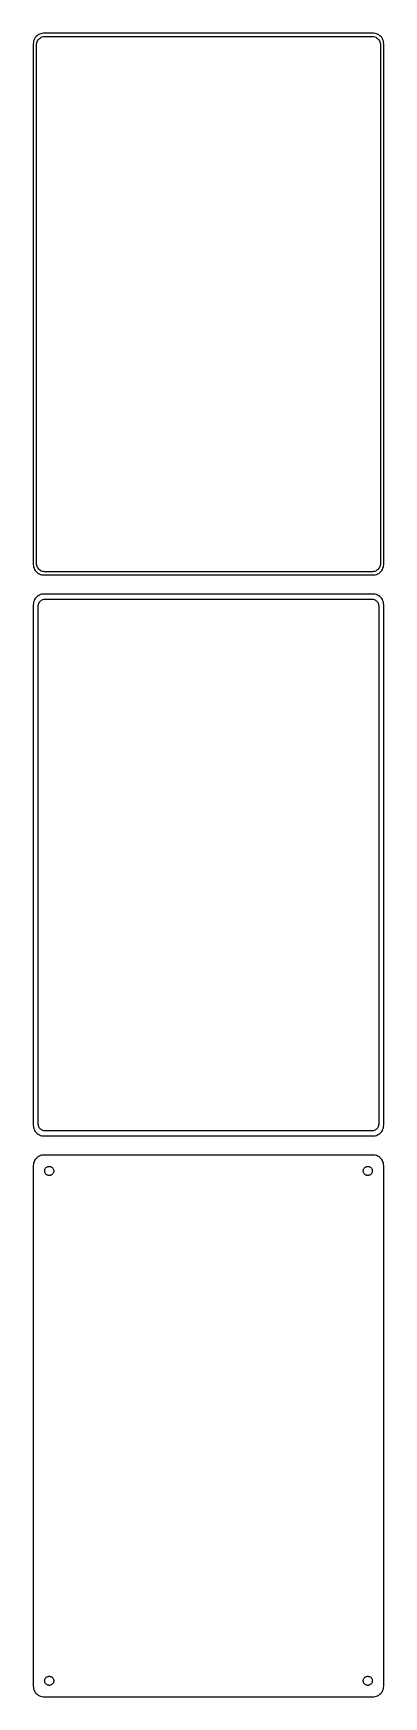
# Model space of a CAD drawing. Header units: metres. Extents: x -82 to 82, y 665 to 1447.
import ezdxf

# ---------------------------------------------------------------- set-up
doc = ezdxf.new("R2010")
doc.units = ezdxf.units.M

msp = doc.modelspace()

# ---------------------------------------------------------------- linework, layer by layer
for p, q in [((-82.4606, 1443.13), (-82.5, 1442.5)), ((-82.5, 1442.5), (-82.5, 1197.5)), ((-82.3429, 1443.74), (-82.4606, 1443.13)), ((-82.1489, 1444.34), (-82.3429, 1443.74)), ((-81.8815, 1444.91), (-82.1489, 1444.34)), ((-81.5451, 1445.44), (-81.8815, 1444.91)), ((-81.1448, 1445.92), (-81.5451, 1445.44)), ((-80.6871, 1446.35), (-81.1448, 1445.92)), ((-81, 1442), (-80.9685, 1442.5)), ((-81, 1198), (-81, 1442)), ((-80.9685, 1442.5), (-80.8743, 1442.99)), ((-80.8743, 1442.99), (-80.7191, 1443.47)), ((-80.7191, 1443.47), (-80.5052, 1443.93)), ((-80.1791, 1446.72), (-80.6871, 1446.35)), ((-80.5052, 1443.93), (-80.2361, 1444.35)), ((-80.2361, 1444.35), (-79.9159, 1444.74)), ((-79.6289, 1447.02), (-80.1791, 1446.72)), ((-79.9159, 1444.74), (-79.5497, 1445.08)), ((-79.0451, 1447.26), (-79.6289, 1447.02)), ((-79.5497, 1445.08), (-79.1433, 1445.38)), ((-79.1433, 1445.38), (-78.7031, 1445.62)), ((-78.4369, 1447.41), (-79.0451, 1447.26)), ((-78.7031, 1445.62), (-78.2361, 1445.8)), ((-77.8139, 1447.49), (-78.4369, 1447.41)), ((-78.2361, 1445.8), (-77.7495, 1445.93)), ((77.8139, 1447.49), (-77.8139, 1447.49)), ((-77.7495, 1445.93), (-77.2512, 1445.99)), ((-77.2512, 1445.99), (77.2512, 1445.99)), ((77.2512, 1445.99), (77.7495, 1445.93)), ((77.7495, 1445.93), (78.2361, 1445.8)), ((78.4369, 1447.41), (77.8139, 1447.49)), ((78.2361, 1445.8), (78.7031, 1445.62)), ((79.0451, 1447.26), (78.4369, 1447.41)), ((78.7031, 1445.62), (79.1433, 1445.38)), ((79.6289, 1447.02), (79.0451, 1447.26)), ((79.1433, 1445.38), (79.5497, 1445.08)), ((79.5497, 1445.08), (79.9159, 1444.74)), ((80.1791, 1446.72), (79.6289, 1447.02)), ((79.9159, 1444.74), (80.2361, 1444.35)), ((80.6871, 1446.35), (80.1791, 1446.72)), ((80.2361, 1444.35), (80.5052, 1443.93)), ((80.5052, 1443.93), (80.7191, 1443.47)), ((81.1448, 1445.92), (80.6871, 1446.35)), ((80.7191, 1443.47), (80.8743, 1442.99)), ((80.8743, 1442.99), (80.9685, 1442.5)), ((80.9685, 1442.5), (81, 1442)), ((81, 1442), (81, 1198)), ((81.5451, 1445.44), (81.1448, 1445.92)), ((81.8815, 1444.91), (81.5451, 1445.44)), ((82.1489, 1444.34), (81.8815, 1444.91)), ((82.3429, 1443.74), (82.1489, 1444.34)), ((82.4606, 1443.13), (82.3429, 1443.74)), ((82.5, 1442.5), (82.4606, 1443.13)), ((82.5, 1197.5), (82.5, 1442.5)), ((-80.9685, 1197.5), (-81, 1198)), ((81, 1198), (80.9685, 1197.5)), ((-82.5, 1197.5), (-82.4606, 1196.87)), ((-82.4606, 1196.87), (-82.3429, 1196.26)), ((-82.3429, 1196.26), (-82.1489, 1195.66)), ((-82.1489, 1195.66), (-81.8815, 1195.09)), ((-81.8815, 1195.09), (-81.5451, 1194.56)), ((-81.5451, 1194.56), (-81.1448, 1194.08)), ((-81.1448, 1194.08), (-80.6871, 1193.65)), ((-80.8743, 1197.01), (-80.9685, 1197.5)), ((-80.7191, 1196.53), (-80.8743, 1197.01)), ((-80.5052, 1196.07), (-80.7191, 1196.53)), ((-80.6871, 1193.65), (-80.1791, 1193.28)), ((-80.2361, 1195.65), (-80.5052, 1196.07)), ((-79.9159, 1195.26), (-80.2361, 1195.65)), ((-80.1791, 1193.28), (-79.6289, 1192.98)), ((-79.5497, 1194.92), (-79.9159, 1195.26)), ((-79.6289, 1192.98), (-79.0451, 1192.74)), ((-79.1433, 1194.62), (-79.5497, 1194.92)), ((-78.7031, 1194.38), (-79.1433, 1194.62)), ((-79.0451, 1192.74), (-78.4369, 1192.59)), ((-78.2361, 1194.2), (-78.7031, 1194.38)), ((-78.4369, 1192.59), (-77.8139, 1192.51)), ((-77.7495, 1194.07), (-78.2361, 1194.2)), ((-77.8139, 1192.51), (77.8139, 1192.51)), ((-77.2512, 1194.01), (-77.7495, 1194.07)), ((77.2512, 1194.01), (-77.2512, 1194.01)), ((77.7495, 1194.07), (77.2512, 1194.01)), ((78.2361, 1194.2), (77.7495, 1194.07)), ((77.8139, 1192.51), (78.4369, 1192.59)), ((78.7031, 1194.38), (78.2361, 1194.2)), ((78.4369, 1192.59), (79.0451, 1192.74)), ((79.1433, 1194.62), (78.7031, 1194.38)), ((79.0451, 1192.74), (79.6289, 1192.98)), ((79.5497, 1194.92), (79.1433, 1194.62)), ((79.9159, 1195.26), (79.5497, 1194.92)), ((79.6289, 1192.98), (80.1791, 1193.28)), ((80.2361, 1195.65), (79.9159, 1195.26)), ((80.1791, 1193.28), (80.6871, 1193.65)), ((80.5052, 1196.07), (80.2361, 1195.65)), ((80.7191, 1196.53), (80.5052, 1196.07)), ((80.6871, 1193.65), (81.1448, 1194.08)), ((80.8743, 1197.01), (80.7191, 1196.53)), ((80.9685, 1197.5), (80.8743, 1197.01)), ((81.1448, 1194.08), (81.5451, 1194.56)), ((81.5451, 1194.56), (81.8815, 1195.09)), ((81.8815, 1195.09), (82.1489, 1195.66)), ((82.1489, 1195.66), (82.3429, 1196.26)), ((82.3429, 1196.26), (82.4606, 1196.87)), ((82.4606, 1196.87), (82.5, 1197.5)), ((-80.6871, 1182.35), (-81.1448, 1181.92)), ((-80.1791, 1182.72), (-80.6871, 1182.35)), ((-79.6289, 1183.02), (-80.1791, 1182.72)), ((-79.0451, 1183.26), (-79.6289, 1183.02)), ((-78.4369, 1183.41), (-79.0451, 1183.26)), ((-77.8139, 1183.49), (-78.4369, 1183.41)), ((77.8139, 1183.49), (-77.8139, 1183.49)), ((78.4369, 1183.41), (77.8139, 1183.49)), ((79.0451, 1183.26), (78.4369, 1183.41)), ((79.6289, 1183.02), (79.0451, 1183.26)), ((80.1791, 1182.72), (79.6289, 1183.02)), ((80.6871, 1182.35), (80.1791, 1182.72)), ((81.1448, 1181.92), (80.6871, 1182.35)), ((-82.4606, 1179.13), (-82.5, 1178.5)), ((-82.5, 1178.5), (-82.5, 933.5)), ((-82.3429, 1179.74), (-82.4606, 1179.13)), ((-82.1489, 1180.34), (-82.3429, 1179.74)), ((-81.8815, 1180.91), (-82.1489, 1180.34)), ((-81.5451, 1181.44), (-81.8815, 1180.91)), ((-81.1448, 1181.92), (-81.5451, 1181.44)), ((-80.1129, 1178), (-80.0884, 1178.39)), ((-80.1129, 934), (-80.1129, 1178)), ((-80.0884, 1178.39), (-80.0151, 1178.77)), ((-80.0151, 1178.77), (-79.8943, 1179.15)), ((-79.8943, 1179.15), (-79.7279, 1179.5)), ((-79.7279, 1179.5), (-79.5184, 1179.83)), ((-79.5184, 1179.83), (-79.2692, 1180.13)), ((-79.2692, 1180.13), (-78.9843, 1180.4)), ((-78.9843, 1180.4), (-78.668, 1180.63)), ((-78.668, 1180.63), (-78.3254, 1180.82)), ((-78.3254, 1180.82), (-77.9619, 1180.96)), ((-77.9619, 1180.96), (-77.5833, 1181.06)), ((-77.5833, 1181.06), (-77.1955, 1181.11)), ((-77.1955, 1181.11), (77.1955, 1181.11)), ((77.1955, 1181.11), (77.5833, 1181.06)), ((77.5833, 1181.06), (77.9619, 1180.96)), ((77.9619, 1180.96), (78.3254, 1180.82)), ((78.3254, 1180.82), (78.668, 1180.63)), ((78.668, 1180.63), (78.9843, 1180.4)), ((78.9843, 1180.4), (79.2692, 1180.13)), ((79.2692, 1180.13), (79.5184, 1179.83)), ((79.5184, 1179.83), (79.7279, 1179.5)), ((79.7279, 1179.5), (79.8943, 1179.15)), ((79.8943, 1179.15), (80.0151, 1178.77)), ((80.0151, 1178.77), (80.0884, 1178.39)), ((80.0884, 1178.39), (80.1129, 1178)), ((80.1129, 1178), (80.1129, 934)), ((81.5451, 1181.44), (81.1448, 1181.92)), ((81.8815, 1180.91), (81.5451, 1181.44)), ((82.1489, 1180.34), (81.8815, 1180.91)), ((82.3429, 1179.74), (82.1489, 1180.34)), ((82.4606, 1179.13), (82.3429, 1179.74)), ((82.5, 1178.5), (82.4606, 1179.13)), ((82.5, 933.5), (82.5, 1178.5)), ((-82.5, 933.5), (-82.4606, 932.873)), ((-82.4606, 932.873), (-82.3429, 932.257)), ((-82.3429, 932.257), (-82.1489, 931.659)), ((-80.0884, 933.61), (-80.1129, 934)), ((-80.0151, 933.226), (-80.0884, 933.61)), ((-79.8943, 932.854), (-80.0151, 933.226)), ((-79.7279, 932.5), (-79.8943, 932.854)), ((-79.5184, 932.17), (-79.7279, 932.5)), ((-79.2692, 931.869), (-79.5184, 932.17)), ((-78.9843, 931.601), (-79.2692, 931.869)), ((79.2692, 931.869), (78.9843, 931.601)), ((79.5184, 932.17), (79.2692, 931.869)), ((79.7279, 932.5), (79.5184, 932.17)), ((79.8943, 932.854), (79.7279, 932.5)), ((80.0151, 933.226), (79.8943, 932.854)), ((80.0884, 933.61), (80.0151, 933.226)), ((80.1129, 934), (80.0884, 933.61)), ((82.1489, 931.659), (82.3429, 932.257)), ((82.3429, 932.257), (82.4606, 932.873)), ((82.4606, 932.873), (82.5, 933.5)), ((-82.1489, 931.659), (-81.8815, 931.091)), ((-81.8815, 931.091), (-81.5451, 930.561)), ((-81.5451, 930.561), (-81.1448, 930.077)), ((-81.1448, 930.077), (-80.6871, 929.647)), ((-80.6871, 929.647), (-80.1791, 929.278)), ((-80.1791, 929.278), (-79.6289, 928.976)), ((-79.6289, 928.976), (-79.0451, 928.745)), ((-79.0451, 928.745), (-78.4369, 928.589)), ((-78.668, 931.372), (-78.9843, 931.601)), ((-78.3254, 931.183), (-78.668, 931.372)), ((-78.4369, 928.589), (-77.8139, 928.51)), ((-77.9619, 931.039), (-78.3254, 931.183)), ((-77.5833, 930.942), (-77.9619, 931.039)), ((-77.8139, 928.51), (77.8139, 928.51)), ((-77.1955, 930.893), (-77.5833, 930.942)), ((77.1955, 930.893), (-77.1955, 930.893)), ((77.5833, 930.942), (77.1955, 930.893)), ((77.9619, 931.039), (77.5833, 930.942)), ((77.8139, 928.51), (78.4369, 928.589)), ((78.3254, 931.183), (77.9619, 931.039)), ((78.668, 931.372), (78.3254, 931.183)), ((78.4369, 928.589), (79.0451, 928.745)), ((78.9843, 931.601), (78.668, 931.372)), ((79.0451, 928.745), (79.6289, 928.976)), ((79.6289, 928.976), (80.1791, 929.278)), ((80.1791, 929.278), (80.6871, 929.647)), ((80.6871, 929.647), (81.1448, 930.077)), ((81.1448, 930.077), (81.5451, 930.561)), ((81.5451, 930.561), (81.8815, 931.091)), ((81.8815, 931.091), (82.1489, 931.659)), ((-82.1489, 916.341), (-82.3429, 915.743)), ((-81.8815, 916.909), (-82.1489, 916.341)), ((-81.5451, 917.439), (-81.8815, 916.909)), ((-81.1448, 917.923), (-81.5451, 917.439)), ((-80.6871, 918.353), (-81.1448, 917.923)), ((-80.1791, 918.722), (-80.6871, 918.353)), ((-79.6289, 919.024), (-80.1791, 918.722)), ((-79.0451, 919.255), (-79.6289, 919.024)), ((-78.4369, 919.411), (-79.0451, 919.255)), ((-77.8139, 919.49), (-78.4369, 919.411)), ((77.8139, 919.49), (-77.8139, 919.49)), ((78.4369, 919.411), (77.8139, 919.49)), ((79.0451, 919.255), (78.4369, 919.411)), ((79.6289, 919.024), (79.0451, 919.255)), ((80.1791, 918.722), (79.6289, 919.024)), ((80.6871, 918.353), (80.1791, 918.722)), ((81.1448, 917.923), (80.6871, 918.353)), ((81.5451, 917.439), (81.1448, 917.923)), ((81.8815, 916.909), (81.5451, 917.439)), ((82.1489, 916.341), (81.8815, 916.909)), ((82.3429, 915.743), (82.1489, 916.341)), ((-82.4606, 915.127), (-82.5, 914.5)), ((-82.5, 914.5), (-82.5, 669.5)), ((-82.3429, 915.743), (-82.4606, 915.127)), ((-77.1353, 912), (-77.1185, 912.268)), ((-77.1185, 911.732), (-77.1353, 912)), ((-77.1185, 912.268), (-77.0682, 912.531)), ((-77.0682, 911.469), (-77.1185, 911.732)), ((-77.0682, 912.531), (-76.9853, 912.786)), ((-76.9853, 911.214), (-77.0682, 911.469)), ((-76.9853, 912.786), (-76.8712, 913.029)), ((-76.8712, 910.971), (-76.9853, 911.214)), ((-76.8712, 913.029), (-76.7275, 913.255)), ((-76.7275, 910.745), (-76.8712, 910.971)), ((-76.7275, 913.255), (-76.5566, 913.462)), ((-76.5566, 910.538), (-76.7275, 910.745)), ((-76.5566, 913.462), (-76.3611, 913.645)), ((-76.3611, 910.355), (-76.5566, 910.538)), ((-76.3611, 913.645), (-76.1441, 913.803)), ((-76.1441, 910.197), (-76.3611, 910.355)), ((-76.1441, 913.803), (-75.9092, 913.932)), ((-75.9092, 910.068), (-76.1441, 910.197)), ((-75.9092, 913.932), (-75.6598, 914.031)), ((-75.6598, 909.969), (-75.9092, 910.068)), ((-75.6598, 914.031), (-75.4001, 914.097)), ((-75.4001, 909.903), (-75.6598, 909.969)), ((-75.4001, 914.097), (-75.1341, 914.131)), ((-75.1341, 909.869), (-75.4001, 909.903)), ((-75.1341, 914.131), (-74.8659, 914.131)), ((-74.8659, 909.869), (-75.1341, 909.869)), ((-74.8659, 914.131), (-74.5999, 914.097)), ((-74.5999, 909.903), (-74.8659, 909.869)), ((-74.5999, 914.097), (-74.3401, 914.031)), ((-74.3401, 909.969), (-74.5999, 909.903)), ((-74.3401, 914.031), (-74.0908, 913.932)), ((-74.0908, 910.068), (-74.3401, 909.969)), ((-74.0908, 913.932), (-73.8559, 913.803)), ((-73.8559, 910.197), (-74.0908, 910.068)), ((-73.8559, 913.803), (-73.6389, 913.645)), ((-73.6389, 910.355), (-73.8559, 910.197)), ((-73.6389, 913.645), (-73.4434, 913.462)), ((-73.4434, 910.538), (-73.6389, 910.355)), ((-73.4434, 913.462), (-73.2725, 913.255)), ((-73.2725, 910.745), (-73.4434, 910.538)), ((-73.2725, 913.255), (-73.1288, 913.029)), ((-73.1288, 910.971), (-73.2725, 910.745)), ((-73.1288, 913.029), (-73.0146, 912.786)), ((-73.0146, 911.214), (-73.1288, 910.971)), ((-73.0146, 912.786), (-72.9318, 912.531)), ((-72.9318, 911.469), (-73.0146, 911.214)), ((-72.9318, 912.531), (-72.8815, 912.268)), ((-72.8815, 911.732), (-72.9318, 911.469)), ((-72.8815, 912.268), (-72.8647, 912)), ((-72.8647, 912), (-72.8815, 911.732)), ((72.8647, 912), (72.8815, 912.268)), ((72.8815, 911.732), (72.8647, 912)), ((72.8815, 912.268), (72.9318, 912.531)), ((72.9318, 911.469), (72.8815, 911.732)), ((72.9318, 912.531), (73.0146, 912.786)), ((73.0146, 911.214), (72.9318, 911.469)), ((73.0146, 912.786), (73.1288, 913.029)), ((73.1288, 910.971), (73.0146, 911.214)), ((73.1288, 913.029), (73.2725, 913.255)), ((73.2725, 910.745), (73.1288, 910.971)), ((73.2725, 913.255), (73.4434, 913.462)), ((73.4434, 910.538), (73.2725, 910.745)), ((73.4434, 913.462), (73.6389, 913.645)), ((73.6389, 910.355), (73.4434, 910.538)), ((73.6389, 913.645), (73.8559, 913.803)), ((73.8559, 910.197), (73.6389, 910.355)), ((73.8559, 913.803), (74.0908, 913.932)), ((74.0908, 910.068), (73.8559, 910.197)), ((74.0908, 913.932), (74.3401, 914.031)), ((74.3401, 909.969), (74.0908, 910.068)), ((74.3401, 914.031), (74.5999, 914.097)), ((74.5999, 909.903), (74.3401, 909.969)), ((74.5999, 914.097), (74.8659, 914.131)), ((74.8659, 909.869), (74.5999, 909.903)), ((74.8659, 914.131), (75.1341, 914.131)), ((75.1341, 909.869), (74.8659, 909.869)), ((75.1341, 914.131), (75.4001, 914.097)), ((75.4001, 909.903), (75.1341, 909.869)), ((75.4001, 914.097), (75.6598, 914.031)), ((75.6598, 909.969), (75.4001, 909.903)), ((75.6598, 914.031), (75.9092, 913.932)), ((75.9092, 910.068), (75.6598, 909.969)), ((75.9092, 913.932), (76.1441, 913.803)), ((76.1441, 910.197), (75.9092, 910.068)), ((76.1441, 913.803), (76.3611, 913.645)), ((76.3611, 910.355), (76.1441, 910.197)), ((76.3611, 913.645), (76.5566, 913.462)), ((76.5566, 910.538), (76.3611, 910.355)), ((76.5566, 913.462), (76.7275, 913.255)), ((76.7275, 910.745), (76.5566, 910.538)), ((76.7275, 913.255), (76.8712, 913.029)), ((76.8712, 910.971), (76.7275, 910.745)), ((76.8712, 913.029), (76.9853, 912.786)), ((76.9853, 911.214), (76.8712, 910.971)), ((76.9853, 912.786), (77.0682, 912.531)), ((77.0682, 911.469), (76.9853, 911.214)), ((77.0682, 912.531), (77.1185, 912.268)), ((77.1185, 911.732), (77.0682, 911.469)), ((77.1185, 912.268), (77.1353, 912)), ((77.1353, 912), (77.1185, 911.732)), ((82.4606, 915.127), (82.3429, 915.743)), ((82.5, 914.5), (82.4606, 915.127)), ((82.5, 669.5), (82.5, 914.5)), ((-76.7275, 673.255), (-76.5566, 673.462)), ((-76.5566, 673.462), (-76.3611, 673.645)), ((-76.3611, 673.645), (-76.1441, 673.803)), ((-76.1441, 673.803), (-75.9092, 673.932)), ((-75.9092, 673.932), (-75.6598, 674.031)), ((-75.6598, 674.031), (-75.4001, 674.097)), ((-75.4001, 674.097), (-75.1341, 674.131)), ((-75.1341, 674.131), (-74.8659, 674.131)), ((-74.8659, 674.131), (-74.5999, 674.097)), ((-74.5999, 674.097), (-74.3401, 674.031)), ((-74.3401, 674.031), (-74.0908, 673.932)), ((-74.0908, 673.932), (-73.8559, 673.803)), ((-73.8559, 673.803), (-73.6389, 673.645)), ((-73.6389, 673.645), (-73.4434, 673.462)), ((-73.4434, 673.462), (-73.2725, 673.255)), ((73.2725, 673.255), (73.4434, 673.462)), ((73.4434, 673.462), (73.6389, 673.645)), ((73.6389, 673.645), (73.8559, 673.803)), ((73.8559, 673.803), (74.0908, 673.932)), ((74.0908, 673.932), (74.3401, 674.031)), ((74.3401, 674.031), (74.5999, 674.097)), ((74.5999, 674.097), (74.8659, 674.131)), ((74.8659, 674.131), (75.1341, 674.131)), ((75.1341, 674.131), (75.4001, 674.097)), ((75.4001, 674.097), (75.6598, 674.031)), ((75.6598, 674.031), (75.9092, 673.932)), ((75.9092, 673.932), (76.1441, 673.803)), ((76.1441, 673.803), (76.3611, 673.645)), ((76.3611, 673.645), (76.5566, 673.462)), ((76.5566, 673.462), (76.7275, 673.255)), ((-82.5, 669.5), (-82.4606, 668.873)), ((-82.4606, 668.873), (-82.3429, 668.257)), ((-82.3429, 668.257), (-82.1489, 667.659)), ((-82.1489, 667.659), (-81.8815, 667.091)), ((-81.8815, 667.091), (-81.5451, 666.561)), ((-81.5451, 666.561), (-81.1448, 666.077)), ((-81.1448, 666.077), (-80.6871, 665.647)), ((-80.6871, 665.647), (-80.1791, 665.278)), ((-77.1353, 672), (-77.1185, 672.268)), ((-77.1185, 671.732), (-77.1353, 672)), ((-77.1185, 672.268), (-77.0682, 672.531)), ((-77.0682, 671.469), (-77.1185, 671.732)), ((-77.0682, 672.531), (-76.9853, 672.786)), ((-76.9853, 671.214), (-77.0682, 671.469)), ((-76.9853, 672.786), (-76.8712, 673.029)), ((-76.8712, 670.971), (-76.9853, 671.214)), ((-76.8712, 673.029), (-76.7275, 673.255)), ((-76.7275, 670.745), (-76.8712, 670.971)), ((-76.5566, 670.538), (-76.7275, 670.745)), ((-76.3611, 670.355), (-76.5566, 670.538)), ((-76.1441, 670.197), (-76.3611, 670.355)), ((-75.9092, 670.068), (-76.1441, 670.197)), ((-75.6598, 669.969), (-75.9092, 670.068)), ((-75.4001, 669.903), (-75.6598, 669.969)), ((-75.1341, 669.869), (-75.4001, 669.903)), ((-74.8659, 669.869), (-75.1341, 669.869)), ((-74.5999, 669.903), (-74.8659, 669.869)), ((-74.3401, 669.969), (-74.5999, 669.903)), ((-74.0908, 670.068), (-74.3401, 669.969)), ((-73.8559, 670.197), (-74.0908, 670.068)), ((-73.6389, 670.355), (-73.8559, 670.197)), ((-73.4434, 670.538), (-73.6389, 670.355)), ((-73.2725, 670.745), (-73.4434, 670.538)), ((-73.2725, 673.255), (-73.1288, 673.029)), ((-73.1288, 670.971), (-73.2725, 670.745)), ((-73.1288, 673.029), (-73.0146, 672.786)), ((-73.0146, 671.214), (-73.1288, 670.971)), ((-73.0146, 672.786), (-72.9318, 672.531)), ((-72.9318, 671.469), (-73.0146, 671.214)), ((-72.9318, 672.531), (-72.8815, 672.268)), ((-72.8815, 671.732), (-72.9318, 671.469)), ((-72.8815, 672.268), (-72.8647, 672)), ((-72.8647, 672), (-72.8815, 671.732)), ((72.8647, 672), (72.8815, 672.268)), ((72.8815, 671.732), (72.8647, 672)), ((72.8815, 672.268), (72.9318, 672.531)), ((72.9318, 671.469), (72.8815, 671.732)), ((72.9318, 672.531), (73.0146, 672.786)), ((73.0146, 671.214), (72.9318, 671.469)), ((73.0146, 672.786), (73.1288, 673.029)), ((73.1288, 670.971), (73.0146, 671.214)), ((73.1288, 673.029), (73.2725, 673.255)), ((73.2725, 670.745), (73.1288, 670.971)), ((73.4434, 670.538), (73.2725, 670.745)), ((73.6389, 670.355), (73.4434, 670.538)), ((73.8559, 670.197), (73.6389, 670.355)), ((74.0908, 670.068), (73.8559, 670.197)), ((74.3401, 669.969), (74.0908, 670.068)), ((74.5999, 669.903), (74.3401, 669.969)), ((74.8659, 669.869), (74.5999, 669.903)), ((75.1341, 669.869), (74.8659, 669.869)), ((75.4001, 669.903), (75.1341, 669.869)), ((75.6598, 669.969), (75.4001, 669.903)), ((75.9092, 670.068), (75.6598, 669.969)), ((76.1441, 670.197), (75.9092, 670.068)), ((76.3611, 670.355), (76.1441, 670.197)), ((76.5566, 670.538), (76.3611, 670.355)), ((76.7275, 670.745), (76.5566, 670.538)), ((76.7275, 673.255), (76.8712, 673.029)), ((76.8712, 670.971), (76.7275, 670.745)), ((76.8712, 673.029), (76.9853, 672.786)), ((76.9853, 671.214), (76.8712, 670.971)), ((76.9853, 672.786), (77.0682, 672.531)), ((77.0682, 671.469), (76.9853, 671.214)), ((77.0682, 672.531), (77.1185, 672.268)), ((77.1185, 671.732), (77.0682, 671.469)), ((77.1185, 672.268), (77.1353, 672)), ((77.1353, 672), (77.1185, 671.732)), ((80.1791, 665.278), (80.6871, 665.647)), ((80.6871, 665.647), (81.1448, 666.077)), ((81.1448, 666.077), (81.5451, 666.561)), ((81.5451, 666.561), (81.8815, 667.091)), ((81.8815, 667.091), (82.1489, 667.659)), ((82.1489, 667.659), (82.3429, 668.257)), ((82.3429, 668.257), (82.4606, 668.873)), ((82.4606, 668.873), (82.5, 669.5)), ((-80.1791, 665.278), (-79.6289, 664.976)), ((-79.6289, 664.976), (-79.0451, 664.745)), ((-79.0451, 664.745), (-78.4369, 664.589)), ((-78.4369, 664.589), (-77.8139, 664.51)), ((-77.8139, 664.51), (77.8139, 664.51)), ((77.8139, 664.51), (78.4369, 664.589)), ((78.4369, 664.589), (79.0451, 664.745)), ((79.0451, 664.745), (79.6289, 664.976)), ((79.6289, 664.976), (80.1791, 665.278))]:
    msp.add_line(p, q)

doc.saveas('drawing.dxf')
